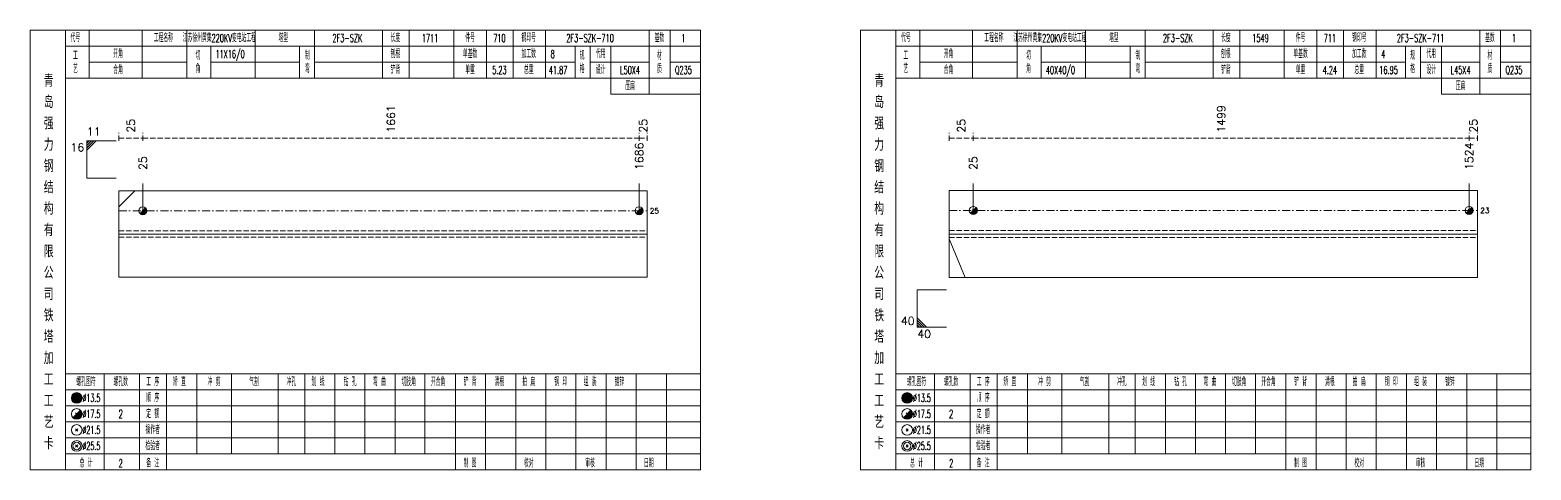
# Model space of a CAD drawing. Extents: x 0 to 4623, y -1159 to 4890.
# Drawn here: x 4048 to 4611, y 1800 to 1965 of the extents above; entities that cross this region are included whole.
import ezdxf
from ezdxf.enums import TextEntityAlignment as Align

# ---------------------------------------------------------------- set-up
doc = ezdxf.new("R2010")
doc.units = 0
doc.header["$MEASUREMENT"] = 0
doc.linetypes.add('一点画线', pattern=[5.2, 3, -1, 0.2, -1])
doc.linetypes.add('虚线', pattern=[2.75, 2, -0.75])
doc.layers.get('0').update_dxf_attribs({"linetype": 'CONTINUOUS', "lineweight": 25})
for name, color, linetype, lineweight in [('1', 7, 'CONTINUOUS', 25), ('4', 7, 'CONTINUOUS', 25), ('5', 7, 'CONTINUOUS', 25)]:
    doc.layers.add(name, color=color, linetype=linetype, lineweight=lineweight)
doc.styles.get("Standard").update_dxf_attribs({"font": 'simplex.shx', "width": 0.7, "height": 3, "bigfont": 'gbhzfs.shx'})

# ---------------------------------------------------------------- blocks, each defined once
blk = doc.blocks.new('孔17.5')
at = {"layer": '5', "color": 7, "linetype": 'Continuous', "lineweight": 13}
for p, q in [((-0.707, -0.707), (0.707, 0.707)), ((-0.2, 0.2), (0.2, -0.2))]:
    blk.add_line(p, q, dxfattribs=at)
blk.add_circle((0, 0), 1, dxfattribs=at)
for radius in [0.9, 0.8, 0.7, 0.6, 0.5, 0.4, 0.3, 0.2, 0.1]:
    blk.add_arc((0, 0), radius, 225, 45, dxfattribs=at)

msp = doc.modelspace()

# ---------------------------------------------------------------- linework, layer by layer
at = {"color": 8, "linetype": '虚线', "lineweight": 9}
for p, q in [((4081.5, 1923.5), (4081.5, 1926.5)), ((4090.5, 1923.5), (4090.5, 1926.5)), ((4090.5, 1923.5), (4090.5, 1926.5)), ((4276.6, 1923.5), (4276.6, 1926.5)), ((4276.6, 1923.5), (4276.6, 1926.5)), ((4279.6, 1923.5), (4279.6, 1926.5)), ((4392.9, 1923.5), (4392.9, 1926.5)), ((4401.9, 1923.5), (4401.9, 1926.5)), ((4401.9, 1923.5), (4401.9, 1926.5)), ((4587.803, 1923.5), (4587.803, 1926.5)), ((4587.803, 1923.5), (4587.803, 1926.5)), ((4591, 1923.5), (4591, 1926.5)), ((4081.5, 1924.5), (4090.5, 1924.5)), ((4090.5, 1924.5), (4276.6, 1924.5)), ((4276.6, 1924.5), (4279.6, 1924.5)), ((4392.9, 1924.5), (4401.9, 1924.5)), ((4401.9, 1924.5), (4587.803, 1924.5)), ((4587.803, 1924.5), (4591, 1924.5))]:
    msp.add_line(p, q, dxfattribs=at)
at = {"color": 7, "linetype": 'Continuous', "lineweight": 13}
for p, q in [((4069.5, 1923.5), (4080.5, 1923.5)), ((4069.5, 1909.5), (4069.5, 1923.5)), ((4070.375, 1923.5), (4069.5, 1922.625)), ((4071.25, 1923.5), (4069.5, 1921.75)), ((4072.125, 1923.5), (4069.5, 1920.875)), ((4073, 1923.5), (4069.5, 1920)), ((4069.5, 1909.5), (4080.5, 1909.5)), ((4081.5, 1898.7), (4087.5, 1904.7)), ((4090.5, 1897.2), (4090.5, 1907.5)), ((4276.6, 1897.2), (4276.6, 1907.5)), ((4401.9, 1897.333), (4401.9, 1907.5)), ((4587.803, 1897.333), (4587.803, 1907.5)), ((4392.9, 1886.685), (4398.9, 1872.167)), ((4380.9, 1867.5), (4391.9, 1867.5)), ((4380.9, 1867.5), (4380.9, 1853.5)), ((4384.4, 1853.5), (4380.9, 1857)), ((4383.525, 1853.5), (4380.9, 1856.125)), ((4382.65, 1853.5), (4380.9, 1855.25)), ((4381.775, 1853.5), (4380.9, 1854.375)), ((4380.9, 1853.5), (4391.9, 1853.5))]:
    msp.add_line(p, q, dxfattribs=at)
at = {"color": 7, "linetype": 'Continuous', "lineweight": 18}
for p, q in [((4081.5, 1904.7), (4081.5, 1872.3)), ((4081.5, 1904.7), (4279.6, 1904.7)), ((4279.6, 1904.7), (4279.6, 1872.3)), ((4392.9, 1904.833), (4392.9, 1872.167)), ((4392.9, 1904.833), (4591, 1904.833)), ((4591, 1904.833), (4591, 1872.167)), ((4081.5, 1888.5), (4279.6, 1888.5)), ((4392.9, 1888.5), (4591, 1888.5))]:
    msp.add_line(p, q, dxfattribs=at)
at = {"color": 3, "linetype": '一点画线', "lineweight": 13}
for p, q in [((4081.5, 1897.2), (4279.6, 1897.2)), ((4392.9, 1897.333), (4591, 1897.333))]:
    msp.add_line(p, q, dxfattribs=at)
at = {"color": 1, "linetype": '虚线', "lineweight": 18}
for p, q in [((4081.5, 1889.7), (4279.6, 1889.7)), ((4081.5, 1887.3), (4279.6, 1887.3)), ((4392.9, 1889.833), (4591, 1889.833)), ((4392.9, 1887.167), (4591, 1887.167))]:
    msp.add_line(p, q, dxfattribs=at)
at = {"layer": '1', "color": 7, "linetype": 'Continuous', "lineweight": 18}
for p, q in [((4081.5, 1872.3), (4279.6, 1872.3)), ((4392.9, 1872.167), (4591, 1872.167))]:
    msp.add_line(p, q, dxfattribs=at)
at = {"layer": '4', "color": 1, "linetype": 'Continuous', "lineweight": 18}
for p, q in [((4061.5, 1800), (4061.5, 1965)), ((4070.4, 1947), (4070.4, 1965)), ((4090.2, 1947), (4090.2, 1965)), ((4107, 1947), (4107, 1965)), ((4132.6, 1947), (4132.6, 1965)), ((4154.9, 1947), (4154.9, 1965)), ((4180.4, 1947), (4180.4, 1965)), ((4190.4, 1947), (4190.4, 1965)), ((4207.1, 1947), (4207.1, 1965)), ((4219.3, 1947), (4219.3, 1965)), ((4229.3, 1947), (4229.3, 1965)), ((4241.5, 1947), (4241.5, 1965)), ((4280.4, 1941), (4280.4, 1965)), ((4288.2, 1947), (4288.2, 1965)), ((4372.9, 1800), (4372.9, 1965)), ((4381.8, 1947), (4381.8, 1965)), ((4401.6, 1947), (4401.6, 1965)), ((4418.4, 1947), (4418.4, 1965)), ((4444, 1947), (4444, 1965)), ((4466.3, 1947), (4466.3, 1965)), ((4491.8, 1947), (4491.8, 1965)), ((4501.8, 1947), (4501.8, 1965)), ((4518.5, 1947), (4518.5, 1965)), ((4530.7, 1947), (4530.7, 1965)), ((4540.7, 1947), (4540.7, 1965)), ((4552.9, 1947), (4552.9, 1965)), ((4591.8, 1941), (4591.8, 1965)), ((4599.6, 1947), (4599.6, 1965)), ((4061.5, 1959), (4299.6, 1959)), ((4116, 1947), (4116, 1959)), ((4149.3, 1947), (4149.3, 1959)), ((4252.6, 1947), (4252.6, 1959)), ((4258.2, 1947), (4258.2, 1959)), ((4266, 1941), (4266, 1959)), ((4372.9, 1959), (4611, 1959)), ((4427.4, 1947), (4427.4, 1959)), ((4460.7, 1947), (4460.7, 1959)), ((4564, 1947), (4564, 1959)), ((4569.6, 1947), (4569.6, 1959)), ((4577.4, 1941), (4577.4, 1959)), ((4070.4, 1953), (4107, 1953)), ((4116, 1953), (4149.3, 1953)), ((4154.9, 1953), (4252.6, 1953)), ((4258.2, 1953), (4280.4, 1953)), ((4288.2, 1953), (4299.6, 1953)), ((4381.8, 1953), (4418.4, 1953)), ((4427.4, 1953), (4460.7, 1953)), ((4466.3, 1953), (4564, 1953)), ((4569.6, 1953), (4591.8, 1953)), ((4599.6, 1953), (4611, 1953)), ((4061.5, 1947), (4299.6, 1947)), ((4372.9, 1947), (4611, 1947)), ((4266, 1941), (4299.6, 1941)), ((4577.4, 1941), (4611, 1941)), ((4061.5, 1836), (4299.6, 1836)), ((4076, 1800), (4076, 1836)), ((4089.3, 1800), (4089.3, 1836)), ((4099.4, 1800), (4099.4, 1836)), ((4110.8, 1806), (4110.8, 1836)), ((4123.7, 1806), (4123.7, 1836)), ((4141.3, 1806), (4141.3, 1836)), ((4151.2, 1806), (4151.2, 1836)), ((4162.5, 1806), (4162.5, 1836)), ((4173.8, 1806), (4173.8, 1836)), ((4185.1, 1806), (4185.1, 1836)), ((4196.3, 1806), (4196.3, 1836)), ((4207.7, 1806), (4207.7, 1836)), ((4219, 1806), (4219, 1836)), ((4230.3, 1806), (4230.3, 1836)), ((4241.6, 1806), (4241.6, 1836)), ((4252.9, 1806), (4252.9, 1836)), ((4264.2, 1806), (4264.2, 1836)), ((4275.5, 1806), (4275.5, 1836)), ((4286.8, 1806), (4286.8, 1836)), ((4372.9, 1836), (4611, 1836)), ((4387.4, 1800), (4387.4, 1836)), ((4400.7, 1800), (4400.7, 1836)), ((4410.8, 1800), (4410.8, 1836)), ((4422.2, 1806), (4422.2, 1836)), ((4435.1, 1806), (4435.1, 1836)), ((4452.7, 1806), (4452.7, 1836)), ((4462.6, 1806), (4462.6, 1836)), ((4473.9, 1806), (4473.9, 1836)), ((4485.2, 1806), (4485.2, 1836)), ((4496.5, 1806), (4496.5, 1836)), ((4507.7, 1806), (4507.7, 1836)), ((4519.1, 1806), (4519.1, 1836)), ((4530.4, 1806), (4530.4, 1836)), ((4541.7, 1806), (4541.7, 1836)), ((4553, 1806), (4553, 1836)), ((4564.3, 1806), (4564.3, 1836)), ((4575.6, 1806), (4575.6, 1836)), ((4586.9, 1806), (4586.9, 1836)), ((4598.2, 1806), (4598.2, 1836)), ((4061.5, 1830), (4299.6, 1830)), ((4372.9, 1830), (4611, 1830)), ((4061.5, 1824), (4299.6, 1824)), ((4372.9, 1824), (4611, 1824)), ((4061.5, 1818), (4299.6, 1818)), ((4372.9, 1818), (4611, 1818)), ((4061.5, 1812), (4299.6, 1812)), ((4372.9, 1812), (4611, 1812)), ((4061.5, 1806), (4299.6, 1806)), ((4207.7, 1800), (4207.7, 1806)), ((4219, 1800), (4219, 1806)), ((4230.3, 1800), (4230.3, 1806)), ((4241.6, 1800), (4241.6, 1806)), ((4252.9, 1800), (4252.9, 1806)), ((4264.2, 1800), (4264.2, 1806)), ((4275.5, 1800), (4275.5, 1806)), ((4286.8, 1800), (4286.8, 1806)), ((4372.9, 1806), (4611, 1806)), ((4519.1, 1800), (4519.1, 1806)), ((4530.4, 1800), (4530.4, 1806)), ((4541.7, 1800), (4541.7, 1806)), ((4553, 1800), (4553, 1806)), ((4564.3, 1800), (4564.3, 1806)), ((4575.6, 1800), (4575.6, 1806)), ((4586.9, 1800), (4586.9, 1806)), ((4598.2, 1800), (4598.2, 1806))]:
    msp.add_line(p, q, dxfattribs=at)
at = {"layer": '4', "color": 7, "linetype": 'Continuous', "lineweight": 13}
for p, q in [((4065.5, 1826.8), (4065.9, 1827.2)), ((4065.9, 1826.8), (4065.5, 1827.2)), ((4376.9, 1826.8), (4377.3, 1827.2)), ((4377.3, 1826.8), (4376.9, 1827.2)), ((4064.286, 1819.586), (4067.114, 1822.414)), ((4065.3, 1821.4), (4066.1, 1820.6)), ((4375.686, 1819.586), (4378.514, 1822.414)), ((4376.7, 1821.4), (4377.5, 1820.6)), ((4065.3, 1814.6), (4066.1, 1815.4)), ((4065.3, 1815.4), (4066.1, 1814.6)), ((4376.7, 1814.6), (4377.5, 1815.4)), ((4376.7, 1815.4), (4377.5, 1814.6)), ((4065.3, 1808.6), (4066.1, 1809.4)), ((4065.3, 1809.4), (4066.1, 1808.6)), ((4376.7, 1808.6), (4377.5, 1809.4)), ((4376.7, 1809.4), (4377.5, 1808.6))]:
    msp.add_line(p, q, dxfattribs=at)
at = {"layer": '4', "color": 1, "linetype": 'Continuous', "lineweight": 18}
for points in [[(4048.2, 1965), (4048.2, 1800), (4299.6, 1800), (4299.6, 1965)], [(4359.6, 1965), (4359.6, 1800), (4611, 1800), (4611, 1965)]]:
    msp.add_lwpolyline(points, close=True, dxfattribs=at)
at = {"layer": '4', "color": 7, "linetype": 'Continuous', "lineweight": 13}
for centre, radius in [((4065.7, 1827), 2), ((4065.7, 1827), 1.8), ((4065.7, 1827), 1.6), ((4065.7, 1827), 1.4), ((4065.7, 1827), 1.2), ((4065.7, 1827), 1), ((4065.7, 1827), 0.8), ((4065.7, 1827), 0.6), ((4065.7, 1827), 0.4), ((4065.7, 1827), 0.2), ((4377.1, 1827), 2), ((4377.1, 1827), 1.8), ((4377.1, 1827), 1.6), ((4377.1, 1827), 1.4), ((4377.1, 1827), 1.2), ((4377.1, 1827), 1), ((4377.1, 1827), 0.8), ((4377.1, 1827), 0.6), ((4377.1, 1827), 0.4), ((4377.1, 1827), 0.2), ((4065.7, 1821), 2), ((4377.1, 1821), 2), ((4065.7, 1815), 2), ((4377.1, 1815), 2), ((4065.7, 1809), 2), ((4065.7, 1809), 1.4), ((4377.1, 1809), 2), ((4377.1, 1809), 1.4)]:
    msp.add_circle(centre, radius, dxfattribs=at)
for centre, radius in [((4065.7, 1821), 1.8), ((4065.7, 1821), 1.6), ((4065.7, 1821), 1.4), ((4065.7, 1821), 1.2), ((4065.7, 1821), 1), ((4065.7, 1821), 0.8), ((4065.7, 1821), 0.6), ((4065.7, 1821), 0.4), ((4065.7, 1821), 0.2), ((4377.1, 1821), 1.8), ((4377.1, 1821), 1.6), ((4377.1, 1821), 1.4), ((4377.1, 1821), 1.2), ((4377.1, 1821), 1), ((4377.1, 1821), 0.8), ((4377.1, 1821), 0.6), ((4377.1, 1821), 0.4), ((4377.1, 1821), 0.2)]:
    msp.add_arc(centre, radius, 225, 45, dxfattribs=at)

# ---------------------------------------------------------------- block references
at = {"color": 7, "linetype": 'Continuous', "lineweight": 13, "xscale": 1.5, "yscale": 1.5, "zscale": 1.5}
for p in [(4090.5, 1897.2), (4276.6, 1897.2), (4401.9, 1897.333), (4587.803, 1897.333)]:
    msp.add_blockref('孔17.5', p, dxfattribs=at)

# ---------------------------------------------------------------- texts
at = {"color": 8, "linetype": 'Continuous', "lineweight": 9}
for s, p in [('1499', (4494.851, 1926.5)), ('25', (4086, 1926.5)), ('1661', (4183.55, 1926.5)), ('25', (4278.1, 1926.5)), ('25', (4397.4, 1926.5)), ('25', (4589.401, 1926.5))]:
    msp.add_text(s, height=3, rotation=90, dxfattribs=at).set_placement(p, align=Align.MIDDLE_LEFT)
at = {"color": 7, "linetype": 'Continuous', "lineweight": 13}
msp.add_text('11', height=3, dxfattribs=at).set_placement((4069.5, 1924.5), align=Align.BOTTOM_LEFT)
msp.add_text('16', height=3, dxfattribs=at).set_placement((4068.5, 1922.5), align=Align.TOP_RIGHT)
for s, p in [('1686', (4276.6, 1912.5)), ('1524', (4587.803, 1912.5)), ('25', (4090.5, 1912.5)), ('25', (4401.9, 1912.5))]:
    msp.add_text(s, height=3, rotation=90, dxfattribs=at).set_placement(p, align=Align.MIDDLE_LEFT)
for s, p in [('25', (4280.6, 1897.2)), ('23', (4592, 1897.333))]:
    msp.add_text(s, height=2, dxfattribs=at).set_placement(p, align=Align.MIDDLE_LEFT)
msp.add_text('40', height=3, dxfattribs=at).set_placement((4379.9, 1853.5), align=Align.BOTTOM_RIGHT)
msp.add_text('40', height=3, dxfattribs=at).set_placement((4380.9, 1852.5), align=Align.TOP_LEFT)
at = {"layer": '4', "color": 1, "linetype": 'Continuous', "lineweight": 13}
for s, height, width, p in [('代号', 3, 0.6, (4065.2, 1962)), ('工程名称', 3, 0.6, (4098.2, 1962)), ('江苏徐州黄集220KV变电站工程', 3, 0.6, (4119.2, 1962)), ('塔型', 3, 0.6, (4143.2, 1962)), ('2F3-SZK', 3, 0.6, (4167.2, 1962)), ('长度', 3, 0.6, (4185.2, 1962)), ('1711', 3, 0.6, (4198.2, 1962)), ('件号', 3, 0.6, (4213.2, 1962)), ('710', 3, 0.6, (4224.2, 1962)), ('钢印号', 3, 0.6, (4235.2, 1962)), ('2F3-SZK-710', 3, 0.6, (4258.2, 1962)), ('基数', 3, 0.6, (4284.2, 1962)), ('1', 3, 0.6, (4293.2, 1962)), ('代号', 3, 0.6, (4376.6, 1962)), ('工程名称', 3, 0.6, (4409.6, 1962)), ('江苏徐州黄集220KV变电站工程', 3, 0.6, (4430.6, 1962)), ('塔型', 3, 0.6, (4454.6, 1962)), ('2F3-SZK', 3, 0.6, (4478.6, 1962)), ('长度', 3, 0.6, (4496.6, 1962)), ('1549', 3, 0.6, (4509.6, 1962)), ('件号', 3, 0.6, (4524.6, 1962)), ('711', 3, 0.6, (4535.6, 1962)), ('钢印号', 3, 0.6, (4546.6, 1962)), ('2F3-SZK-711', 3, 0.6, (4569.6, 1962)), ('基数', 3, 0.6, (4595.6, 1962)), ('1', 3, 0.6, (4604.6, 1962)), ('工', 3, 0.6, (4065.2, 1955.4)), ('开角', 3, 0.6, (4081.2, 1956)), ('切', 3, 0.6, (4111.2, 1955.4)), ('11X16/0', 3, 0.6, (4123.2, 1956)), ('制', 3, 0.6, (4152.2, 1955.4)), ('刨根', 3, 0.6, (4185.2, 1956)), ('单基数', 3, 0.6, (4213.2, 1956)), ('加工数', 3, 0.6, (4235.2, 1956)), ('8', 3, 0.6, (4244.2, 1956)), ('规', 3, 0.6, (4255.2, 1955.4)), ('代用', 3, 0.6, (4262.2, 1956)), ('材', 3, 0.6, (4284.2, 1955.4)), ('工', 3, 0.6, (4376.6, 1955.4)), ('开角', 3, 0.6, (4392.6, 1956)), ('切', 3, 0.6, (4422.6, 1955.4)), ('制', 3, 0.6, (4463.6, 1955.4)), ('刨根', 3, 0.6, (4496.6, 1956)), ('单基数', 3, 0.6, (4524.6, 1956)), ('加工数', 3, 0.6, (4546.6, 1956)), ('4', 3, 0.6, (4555.6, 1956)), ('规', 3, 0.6, (4566.6, 1955.4)), ('代用', 3, 0.6, (4573.6, 1956)), ('材', 3, 0.6, (4595.6, 1955.4)), ('青', 4.6, 0.8, (4055.2, 1946)), ('艺', 3, 0.6, (4065.2, 1950.4)), ('合角', 3, 0.6, (4081.2, 1950)), ('角', 3, 0.6, (4111.2, 1950.4)), ('弯', 3, 0.6, (4152.2, 1950.4)), ('铲背', 3, 0.6, (4185.2, 1950)), ('单重', 3, 0.6, (4213.2, 1950)), ('5.23', 3, 0.6, (4224.2, 1950)), ('总重', 3, 0.6, (4235.2, 1950)), ('41.87', 3, 0.6, (4246.2, 1950)), ('格', 3, 0.6, (4255.2, 1950.4)), ('设计', 3, 0.6, (4262.2, 1950)), ('L50X4', 3, 0.6, (4273.2, 1950)), ('质', 3, 0.6, (4284.2, 1950.4)), ('Q235', 3, 0.6, (4293.2, 1950)), ('青', 4.6, 0.8, (4366.6, 1946)), ('艺', 3, 0.6, (4376.6, 1950.4)), ('合角', 3, 0.6, (4392.6, 1950)), ('角', 3, 0.6, (4422.6, 1950.4)), ('40X40/0', 3, 0.6, (4434.6, 1950)), ('弯', 3, 0.6, (4463.6, 1950.4)), ('铲背', 3, 0.6, (4496.6, 1950)), ('单重', 3, 0.6, (4524.6, 1950)), ('4.24', 3, 0.6, (4535.6, 1950)), ('总重', 3, 0.6, (4546.6, 1950)), ('16.95', 3, 0.6, (4557.6, 1950)), ('格', 3, 0.6, (4566.6, 1950.4)), ('设计', 3, 0.6, (4573.6, 1950)), ('L45X4', 3, 0.6, (4584.6, 1950)), ('质', 3, 0.6, (4595.6, 1950.4)), ('Q235', 3, 0.6, (4604.6, 1950)), ('压扁', 3, 0.6, (4273.2, 1944)), ('压扁', 3, 0.6, (4584.6, 1944)), ('岛', 4.6, 0.8, (4055.2, 1938)), ('岛', 4.6, 0.8, (4366.6, 1938)), ('强', 4.6, 0.8, (4055.2, 1930)), ('强', 4.6, 0.8, (4366.6, 1930)), ('力', 4.6, 0.8, (4055.2, 1922)), ('力', 4.6, 0.8, (4366.6, 1922)), ('钢', 4.6, 0.8, (4055.2, 1914)), ('钢', 4.6, 0.8, (4366.6, 1914)), ('结', 4.6, 0.8, (4055.2, 1906)), ('结', 4.6, 0.8, (4366.6, 1906)), ('构', 4.6, 0.8, (4055.2, 1898)), ('构', 4.6, 0.8, (4366.6, 1898)), ('有', 4.6, 0.8, (4055.2, 1890)), ('有', 4.6, 0.8, (4366.6, 1890)), ('限', 4.6, 0.8, (4055.2, 1882)), ('限', 4.6, 0.8, (4366.6, 1882)), ('公', 4.6, 0.8, (4055.2, 1874)), ('公', 4.6, 0.8, (4366.6, 1874)), ('司', 4.6, 0.8, (4055.2, 1866)), ('司', 4.6, 0.8, (4366.6, 1866)), ('铁', 4.6, 0.8, (4055.2, 1858)), ('铁', 4.6, 0.8, (4366.6, 1858)), ('塔', 4.6, 0.8, (4055.2, 1850)), ('塔', 4.6, 0.8, (4366.6, 1850)), ('加', 4.6, 0.8, (4055.2, 1842)), ('加', 4.6, 0.8, (4366.6, 1842)), ('工', 4.6, 0.8, (4055.2, 1834)), ('螺孔图符', 3, 0.6, (4069.2, 1833)), ('螺孔数', 3, 0.6, (4082.2, 1833)), ('工 序', 3, 0.6, (4094.2, 1833)), ('矫 直', 3, 0.6, (4104.2, 1833)), ('冲 剪', 3, 0.6, (4117.2, 1833)), ('气割', 3, 0.6, (4132.2, 1833)), ('冲孔', 3, 0.6, (4146.2, 1833)), ('划 线', 3, 0.6, (4156.2, 1833)), ('钻 孔', 3, 0.6, (4168.2, 1833)), ('弯 曲', 3, 0.6, (4179.2, 1833)), ('切肢角', 3, 0.6, (4190.2, 1833)), ('开合角', 3, 0.6, (4201.2, 1833)), ('铲 背', 3, 0.6, (4213.2, 1833)), ('清根', 3, 0.6, (4224.2, 1833)), ('拍 扁', 3, 0.6, (4235.2, 1833)), ('钢 印', 3, 0.6, (4247.2, 1833)), ('组 装', 3, 0.6, (4258.2, 1833)), ('镀锌', 3, 0.6, (4269.2, 1833)), ('工', 4.6, 0.8, (4366.6, 1834)), ('螺孔图符', 3, 0.6, (4380.6, 1833)), ('螺孔数', 3, 0.6, (4393.6, 1833)), ('工 序', 3, 0.6, (4405.6, 1833)), ('矫 直', 3, 0.6, (4415.6, 1833)), ('冲 剪', 3, 0.6, (4428.6, 1833)), ('气割', 3, 0.6, (4443.6, 1833)), ('冲孔', 3, 0.6, (4457.6, 1833)), ('划 线', 3, 0.6, (4467.6, 1833)), ('钻 孔', 3, 0.6, (4479.6, 1833)), ('弯 曲', 3, 0.6, (4490.6, 1833)), ('切肢角', 3, 0.6, (4501.6, 1833)), ('开合角', 3, 0.6, (4512.6, 1833)), ('铲 背', 3, 0.6, (4524.6, 1833)), ('清根', 3, 0.6, (4535.6, 1833)), ('拍 扁', 3, 0.6, (4546.6, 1833)), ('钢 印', 3, 0.6, (4558.6, 1833)), ('组 装', 3, 0.6, (4569.6, 1833)), ('镀锌', 3, 0.6, (4580.6, 1833)), ('工', 4.6, 0.8, (4055.2, 1826)), ('%%C13.5', 3, 0.5, (4071.2, 1827)), ('顺 序', 3, 0.6, (4094.2, 1827)), ('工', 4.6, 0.8, (4366.6, 1826)), ('%%C13.5', 3, 0.5, (4382.6, 1827)), ('顺 序', 3, 0.6, (4405.6, 1827)), ('艺', 4.6, 0.8, (4055.2, 1818)), ('%%C17.5', 3, 0.5, (4071.2, 1821)), ('2', 3.2, 0.6, (4082.2, 1821)), ('定 额', 3, 0.6, (4094.2, 1821)), ('艺', 4.6, 0.8, (4366.6, 1818)), ('%%C17.5', 3, 0.5, (4382.6, 1821)), ('2', 3.2, 0.6, (4393.6, 1821)), ('定 额', 3, 0.6, (4405.6, 1821)), ('卡', 4.6, 0.8, (4055.2, 1810)), ('%%C21.5', 3, 0.5, (4071.2, 1815)), ('操作者', 3, 0.6, (4094.2, 1815)), ('卡', 4.6, 0.8, (4366.6, 1810)), ('%%C21.5', 3, 0.5, (4382.6, 1815)), ('操作者', 3, 0.6, (4405.6, 1815)), ('%%C25.5', 3, 0.5, (4071.2, 1809)), ('检验者', 3, 0.6, (4094.2, 1809)), ('%%C25.5', 3, 0.5, (4382.6, 1809)), ('检验者', 3, 0.6, (4405.6, 1809)), ('总 计', 3, 0.6, (4069.2, 1802.5)), ('2', 3, 0.6, (4082.2, 1802.5)), ('备 注', 3, 0.6, (4094.2, 1802.5)), ('制 图', 3, 0.6, (4213.2, 1802.5)), ('校对', 3, 0.6, (4235.2, 1802.5)), ('审核', 3, 0.6, (4258.2, 1802.5)), ('日期', 3, 0.6, (4280.2, 1802.5)), ('总 计', 3, 0.6, (4380.6, 1802.5)), ('2', 3, 0.6, (4393.6, 1802.5)), ('备 注', 3, 0.6, (4405.6, 1802.5)), ('制 图', 3, 0.6, (4524.6, 1802.5)), ('校对', 3, 0.6, (4546.6, 1802.5)), ('审核', 3, 0.6, (4569.6, 1802.5)), ('日期', 3, 0.6, (4591.6, 1802.5))]:
    msp.add_text(s, height=height, dxfattribs=dict(at, width=width)).set_placement(p, align=Align.MIDDLE_CENTER)

doc.saveas('drawing.dxf')
